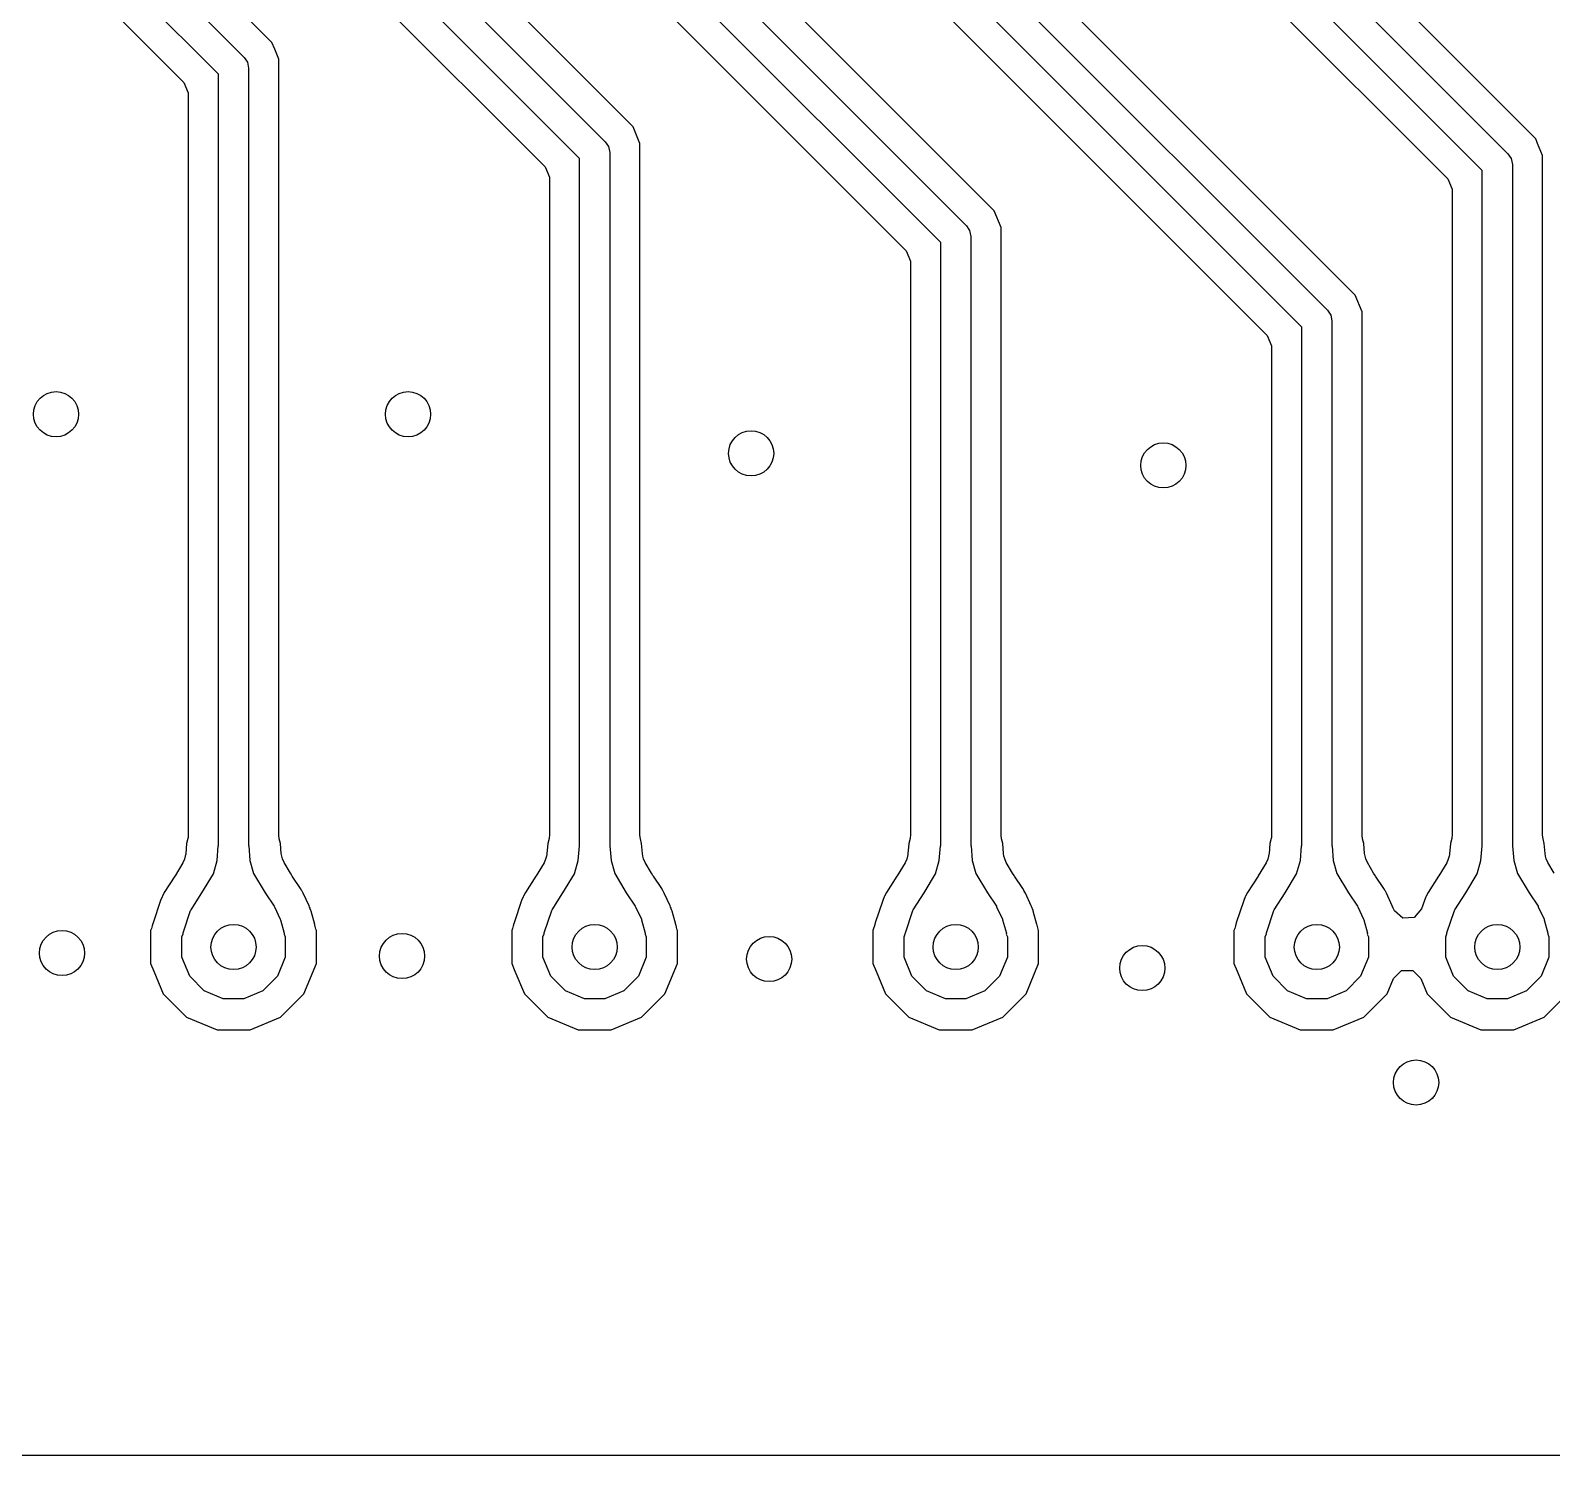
# Model space of a CAD drawing. Extents: x 114.9 to 199.6, y -137.1 to -76.7.
# Drawn here: x 186.47 to 191.53, y -137.15 to -132.41 of the extents above; entities that cross this region are included whole.
import ezdxf

# ---------------------------------------------------------------- set-up
doc = ezdxf.new("R2010")
doc.units = 0
doc.layers.add('BLACK', color=7, linetype='CONTINUOUS')

msp = doc.modelspace()

# ---------------------------------------------------------------- linework, layer by layer
at = {"layer": 'BLACK', "linetype": 'CONTINUOUS'}
for p, q in [((191.477586, -132.774746), (179.454852, -120.752012)), ((179.34, -120.779289), (191.385356, -132.824645)), ((191.3, -132.88071), (179.254645, -120.835355)), ((179.162413, -120.885254), (191.185148, -132.907987)), ((190.877586, -133.294747), (178.734852, -121.152012)), ((178.62, -121.17929), (190.785355, -133.344645)), ((190.7, -133.40071), (178.534645, -121.235355)), ((189.677586, -133.013987), (177.974852, -121.311252)), ((177.86, -121.33853), (189.585355, -133.063885)), ((189.5, -133.11995), (177.774645, -121.394595)), ((177.682413, -121.444494), (189.385148, -133.147227)), ((177.16, -121.559289), (188.385355, -132.784644)), ((188.477586, -132.734747), (177.274852, -121.532012)), ((188.3, -132.84071), (177.074645, -121.615355)), ((176.982414, -121.665255), (188.185148, -132.867987)), ((176.45, -121.76929), (187.185355, -132.504645)), ((187.277585, -132.454745), (176.564852, -121.742012)), ((187.1, -132.56071), (176.364645, -121.825355)), ((176.272413, -121.875254), (186.985148, -132.587987)), ((184.859446, -127.702286), (190.585148, -133.427987)), ((187.277586, -132.454747), (187.277585, -132.454745)), ((187.277588, -132.454749), (187.277586, -132.454747)), ((187.277588, -132.45475), (187.277588, -132.454749)), ((187.286889, -132.477205), (187.277588, -132.45475)), ((187.28689, -132.477207), (187.286889, -132.477205)), ((187.300499, -132.510062), (187.28689, -132.477207)), ((187.185355, -132.504645), (187.196194, -132.520866)), ((187.196194, -132.520866), (187.2, -132.54)), ((187.2, -132.54), (187.2, -135.12235)), ((187.3005, -132.510066), (187.300499, -132.510062)), ((187.3005, -135.088525), (187.3005, -132.510066)), ((186.985148, -132.587987), (186.9995, -132.622635)), ((187.1, -135.122497), (187.1, -132.56071)), ((186.9995, -132.622635), (186.9995, -135.089555)), ((188.477587, -132.734749), (188.477586, -132.734747)), ((188.500499, -132.790062), (188.477587, -132.734749)), ((188.385355, -132.784644), (188.396194, -132.800865)), ((188.396194, -132.800865), (188.396194, -132.800866)), ((188.396194, -132.800866), (188.4, -132.82)), ((188.5005, -132.790066), (188.500499, -132.790062)), ((188.5005, -135.088525), (188.5005, -132.790066)), ((191.477588, -132.774749), (191.477586, -132.774746)), ((191.483932, -132.790066), (191.477588, -132.774749)), ((191.500499, -132.830062), (191.483932, -132.790066)), ((188.3, -135.122497), (188.3, -132.84071)), ((188.4, -132.82), (188.4, -135.12235)), ((191.385356, -132.824645), (191.396194, -132.840866)), ((191.396194, -132.840866), (191.4, -132.86)), ((191.5005, -132.830066), (191.500499, -132.830062)), ((191.5005, -135.088525), (191.5005, -132.830066)), ((188.185148, -132.867987), (188.1995, -132.902635)), ((188.1995, -132.902635), (188.1995, -135.089555)), ((191.3, -135.122497), (191.3, -132.88071)), ((191.4, -132.86), (191.4, -135.12235)), ((191.185148, -132.907987), (191.1995, -132.942635)), ((191.1995, -132.942635), (191.1995, -135.089555)), ((189.677587, -133.013989), (189.677586, -133.013987)), ((189.700499, -133.069302), (189.677587, -133.013989)), ((189.585355, -133.063885), (189.596194, -133.080106)), ((189.596194, -133.080106), (189.6, -133.09924)), ((189.6, -133.09924), (189.6, -135.12235)), ((189.7005, -133.069306), (189.700499, -133.069302)), ((189.7005, -135.088525), (189.7005, -133.069306)), ((189.385148, -133.147227), (189.3995, -133.181875)), ((189.5, -135.122497), (189.5, -133.11995)), ((189.3995, -133.181875), (189.3995, -135.089555)), ((190.877587, -133.294749), (190.877586, -133.294747)), ((190.900499, -133.350062), (190.877587, -133.294749)), ((190.785355, -133.344645), (190.796194, -133.360866)), ((190.9005, -133.350066), (190.900499, -133.350062)), ((190.9005, -135.088525), (190.9005, -133.350066)), ((190.7, -135.122497), (190.7, -133.40071)), ((190.796194, -133.360866), (190.8, -133.38)), ((190.8, -133.38), (190.8, -135.12235)), ((190.585148, -133.427987), (190.5995, -133.462635)), ((190.5995, -133.462635), (190.5995, -135.089555)), ((186.993978, -135.115941), (186.991258, -135.150765)), ((186.998548, -135.099699), (186.993978, -135.115941)), ((186.999008, -135.09648), (186.998548, -135.099699)), ((186.9995, -135.089555), (186.999008, -135.09648)), ((187.095372, -135.172647), (187.099158, -135.124152)), ((187.099158, -135.124152), (187.1, -135.122497)), ((187.2, -135.12235), (187.200833, -135.124161)), ((187.200833, -135.124161), (187.204539, -135.172142)), ((187.302074, -135.100844), (187.3005, -135.088525)), ((187.30602, -135.116036), (187.302074, -135.100844)), ((187.308564, -135.148982), (187.30602, -135.116036)), ((188.193978, -135.115941), (188.191258, -135.150765)), ((188.198548, -135.099699), (188.193978, -135.115941)), ((188.199008, -135.09648), (188.198548, -135.099699)), ((188.1995, -135.089555), (188.199008, -135.09648)), ((188.295372, -135.172647), (188.299158, -135.124152)), ((188.299158, -135.124152), (188.3, -135.122497)), ((188.4, -135.12235), (188.400833, -135.124161)), ((188.400833, -135.124161), (188.404539, -135.172142)), ((188.502074, -135.100844), (188.5005, -135.088525)), ((188.50602, -135.116036), (188.502074, -135.100844)), ((188.508564, -135.148982), (188.50602, -135.116036)), ((189.393978, -135.115941), (189.391258, -135.150765)), ((189.398548, -135.099699), (189.393978, -135.115941)), ((189.399008, -135.09648), (189.398548, -135.099699)), ((189.3995, -135.089555), (189.399008, -135.09648)), ((189.495372, -135.172647), (189.499158, -135.124152)), ((189.499158, -135.124152), (189.5, -135.122497)), ((189.6, -135.12235), (189.600833, -135.124161)), ((189.600833, -135.124161), (189.604539, -135.172142)), ((189.702074, -135.100844), (189.7005, -135.088525)), ((189.70602, -135.116036), (189.702074, -135.100844)), ((189.708564, -135.148982), (189.70602, -135.116036)), ((190.593978, -135.115941), (190.591258, -135.150765)), ((190.598548, -135.099699), (190.593978, -135.115941)), ((190.599008, -135.09648), (190.598548, -135.099699)), ((190.5995, -135.089555), (190.599008, -135.09648)), ((190.695372, -135.172647), (190.699158, -135.124152)), ((190.699158, -135.124152), (190.7, -135.122497)), ((190.8, -135.12235), (190.800833, -135.124161)), ((190.800833, -135.124161), (190.804539, -135.172142)), ((190.902074, -135.100844), (190.9005, -135.088525)), ((190.90602, -135.116036), (190.902074, -135.100844)), ((190.908564, -135.148982), (190.90602, -135.116036)), ((191.193978, -135.115941), (191.191258, -135.150765)), ((191.198548, -135.099699), (191.193978, -135.115941)), ((191.199008, -135.09648), (191.198548, -135.099699)), ((191.1995, -135.089555), (191.199008, -135.09648)), ((191.295372, -135.172647), (191.299158, -135.124152)), ((191.299158, -135.124152), (191.3, -135.122497)), ((191.4, -135.12235), (191.400833, -135.124161)), ((191.400833, -135.124161), (191.404539, -135.172142)), ((191.502074, -135.100844), (191.5005, -135.088525)), ((191.50602, -135.116036), (191.502074, -135.100844)), ((191.508564, -135.148982), (191.50602, -135.116036)), ((186.98708, -135.167949), (186.98189, -135.179936)), ((186.989688, -135.158702), (186.98708, -135.167949)), ((186.990733, -135.152836), (186.989688, -135.158702)), ((186.991036, -135.152326), (186.990733, -135.152836)), ((186.991258, -135.150765), (186.991036, -135.152326)), ((187.082979, -135.216588), (187.095372, -135.172647)), ((187.204539, -135.172142), (187.216712, -135.215825)), ((187.310215, -135.158349), (187.308564, -135.148982)), ((187.312734, -135.167388), (187.310215, -135.158349)), ((187.317916, -135.179439), (187.312734, -135.167388)), ((188.18708, -135.167949), (188.18189, -135.179936)), ((188.189688, -135.158702), (188.18708, -135.167949)), ((188.190733, -135.152836), (188.189688, -135.158702)), ((188.191036, -135.152326), (188.190733, -135.152836)), ((188.191258, -135.150765), (188.191036, -135.152326)), ((188.282979, -135.216588), (188.295372, -135.172647)), ((188.404539, -135.172142), (188.416712, -135.215825)), ((188.510215, -135.158349), (188.508564, -135.148982)), ((188.512734, -135.167388), (188.510215, -135.158349)), ((188.517916, -135.179439), (188.512734, -135.167388)), ((189.38708, -135.167949), (189.38189, -135.179936)), ((189.389688, -135.158702), (189.38708, -135.167949)), ((189.390733, -135.152836), (189.389688, -135.158702)), ((189.391036, -135.152326), (189.390733, -135.152836)), ((189.391258, -135.150765), (189.391036, -135.152326)), ((189.482979, -135.216588), (189.495372, -135.172647)), ((189.604539, -135.172142), (189.616712, -135.215825)), ((189.710215, -135.158349), (189.708564, -135.148982)), ((189.712734, -135.167388), (189.710215, -135.158349)), ((189.717916, -135.179439), (189.712734, -135.167388)), ((190.58708, -135.167949), (190.58189, -135.179936)), ((190.589688, -135.158702), (190.58708, -135.167949)), ((190.590733, -135.152836), (190.589688, -135.158702)), ((190.591036, -135.152326), (190.590733, -135.152836)), ((190.591258, -135.150765), (190.591036, -135.152326)), ((190.682979, -135.216588), (190.695372, -135.172647)), ((190.804539, -135.172142), (190.816712, -135.215825)), ((190.910215, -135.158349), (190.908564, -135.148982)), ((190.912734, -135.167388), (190.910215, -135.158349)), ((190.917916, -135.179439), (190.912734, -135.167388)), ((191.18708, -135.167949), (191.18189, -135.179936)), ((191.189688, -135.158702), (191.18708, -135.167949)), ((191.190733, -135.152836), (191.189688, -135.158702)), ((191.191036, -135.152326), (191.190733, -135.152836)), ((191.191258, -135.150765), (191.191036, -135.152326)), ((191.282979, -135.216588), (191.295372, -135.172647)), ((191.404539, -135.172142), (191.416712, -135.215825)), ((191.510215, -135.158349), (191.508564, -135.148982)), ((191.512734, -135.167388), (191.510215, -135.158349)), ((191.517916, -135.179439), (191.512734, -135.167388)), ((186.954728, -135.22498), (186.919932, -135.279181)), ((186.955463, -135.223797), (186.954728, -135.22498)), ((186.98189, -135.179936), (186.955463, -135.223797)), ((187.044715, -135.280097), (187.082979, -135.216588)), ((187.216712, -135.215825), (187.255284, -135.280096)), ((187.338776, -135.214196), (187.317916, -135.179439)), ((187.3438, -135.222567), (187.338776, -135.214196)), ((187.345084, -135.224593), (187.3438, -135.222567)), ((187.372801, -135.266035), (187.345084, -135.224593)), ((188.154728, -135.22498), (188.119932, -135.279181)), ((188.155463, -135.223797), (188.154728, -135.22498)), ((188.18189, -135.179936), (188.155463, -135.223797)), ((188.244715, -135.280097), (188.282979, -135.216588)), ((188.416712, -135.215825), (188.455284, -135.280096)), ((188.538776, -135.214196), (188.517916, -135.179439)), ((188.5438, -135.222567), (188.538776, -135.214196)), ((188.545084, -135.224593), (188.5438, -135.222567)), ((188.572801, -135.266035), (188.545084, -135.224593)), ((189.354728, -135.22498), (189.319932, -135.279181)), ((189.355463, -135.223797), (189.354728, -135.22498)), ((189.38189, -135.179936), (189.355463, -135.223797)), ((189.444715, -135.280097), (189.482979, -135.216588)), ((189.616712, -135.215825), (189.655284, -135.280096)), ((189.738776, -135.214196), (189.717916, -135.179439)), ((189.7438, -135.222567), (189.738776, -135.214196)), ((189.745084, -135.224593), (189.7438, -135.222567)), ((189.772801, -135.266035), (189.745084, -135.224593)), ((190.554728, -135.22498), (190.519932, -135.279181)), ((190.555463, -135.223797), (190.554728, -135.22498)), ((190.58189, -135.179936), (190.555463, -135.223797)), ((190.644715, -135.280097), (190.682979, -135.216588)), ((190.816712, -135.215825), (190.855284, -135.280096)), ((190.938776, -135.214196), (190.917916, -135.179439)), ((190.9438, -135.222567), (190.938776, -135.214196)), ((190.945084, -135.224593), (190.9438, -135.222567)), ((190.972801, -135.266035), (190.945084, -135.224593)), ((191.154728, -135.22498), (191.119932, -135.279181)), ((191.155463, -135.223797), (191.154728, -135.22498)), ((191.18189, -135.179936), (191.155463, -135.223797)), ((191.244715, -135.280097), (191.282979, -135.216588)), ((191.416712, -135.215825), (191.455284, -135.280096)), ((191.538776, -135.214196), (191.517916, -135.179439)), ((186.919916, -135.279208), (186.913562, -135.290602)), ((186.919932, -135.279181), (186.919916, -135.279208)), ((187.372805, -135.266042), (187.372801, -135.266035)), ((187.377012, -135.272881), (187.372805, -135.266042)), ((187.377887, -135.274433), (187.377012, -135.272881)), ((187.381571, -135.281593), (187.377887, -135.274433)), ((188.119916, -135.279208), (188.113562, -135.290602)), ((188.119932, -135.279181), (188.119916, -135.279208)), ((188.572805, -135.266042), (188.572801, -135.266035)), ((188.577012, -135.272881), (188.572805, -135.266042)), ((188.577887, -135.274433), (188.577012, -135.272881)), ((188.581571, -135.281593), (188.577887, -135.274433)), ((189.319916, -135.279208), (189.313562, -135.290602)), ((189.319932, -135.279181), (189.319916, -135.279208)), ((189.772805, -135.266042), (189.772801, -135.266035)), ((189.777012, -135.272881), (189.772805, -135.266042)), ((189.777887, -135.274433), (189.777012, -135.272881)), ((189.781571, -135.281593), (189.777887, -135.274433)), ((190.519916, -135.279208), (190.513562, -135.290602)), ((190.519932, -135.279181), (190.519916, -135.279208)), ((190.972805, -135.266042), (190.972801, -135.266035)), ((190.977012, -135.272881), (190.972805, -135.266042)), ((190.977887, -135.274433), (190.977012, -135.272881)), ((190.981571, -135.281593), (190.977887, -135.274433)), ((191.119916, -135.279208), (191.113562, -135.290602)), ((191.119932, -135.279181), (191.119916, -135.279208)), ((186.907393, -135.305368), (186.882486, -135.379896)), ((186.907406, -135.305334), (186.907393, -135.305368)), ((186.912314, -135.29321), (186.907406, -135.305334)), ((186.913562, -135.290602), (186.912314, -135.29321)), ((187.008707, -135.336185), (187.044715, -135.280097)), ((187.255284, -135.280096), (187.255305, -135.280127)), ((187.255305, -135.280127), (187.285111, -135.324693)), ((187.285111, -135.324693), (187.285986, -135.326245)), ((187.285986, -135.326245), (187.30522, -135.367418)), ((187.400805, -135.322766), (187.381571, -135.281593)), ((187.402615, -135.327102), (187.400805, -135.322766)), ((187.404177, -135.330843), (187.402615, -135.327102)), ((188.107393, -135.305368), (188.082486, -135.379896)), ((188.107406, -135.305334), (188.107393, -135.305368)), ((188.112314, -135.29321), (188.107406, -135.305334)), ((188.113562, -135.290602), (188.112314, -135.29321)), ((188.208707, -135.336185), (188.244715, -135.280097)), ((188.455284, -135.280096), (188.455305, -135.280127)), ((188.455305, -135.280127), (188.485111, -135.324693)), ((188.485111, -135.324693), (188.485986, -135.326245)), ((188.485986, -135.326245), (188.50522, -135.367418)), ((188.600805, -135.322766), (188.581571, -135.281593)), ((188.602615, -135.327102), (188.600805, -135.322766)), ((188.604177, -135.330843), (188.602615, -135.327102)), ((189.307393, -135.305368), (189.282486, -135.379896)), ((189.307406, -135.305334), (189.307393, -135.305368)), ((189.312314, -135.29321), (189.307406, -135.305334)), ((189.313562, -135.290602), (189.312314, -135.29321)), ((189.408707, -135.336185), (189.444715, -135.280097)), ((189.655284, -135.280096), (189.655305, -135.280127)), ((189.655305, -135.280127), (189.685111, -135.324693)), ((189.685111, -135.324693), (189.685986, -135.326245)), ((189.685986, -135.326245), (189.70522, -135.367418)), ((189.800805, -135.322766), (189.781571, -135.281593)), ((189.802615, -135.327102), (189.800805, -135.322766)), ((189.804177, -135.330843), (189.802615, -135.327102)), ((190.507393, -135.305368), (190.482486, -135.379896)), ((190.507406, -135.305334), (190.507393, -135.305368)), ((190.512314, -135.29321), (190.507406, -135.305334)), ((190.513562, -135.290602), (190.512314, -135.29321)), ((190.608707, -135.336185), (190.644715, -135.280097)), ((190.855284, -135.280096), (190.855305, -135.280127)), ((190.855305, -135.280127), (190.885111, -135.324693)), ((190.885111, -135.324693), (190.885986, -135.326245)), ((190.885986, -135.326245), (190.90522, -135.367418)), ((191.000805, -135.322766), (190.981571, -135.281593)), ((191.004176, -135.33084), (191.000805, -135.322766)), ((191.107397, -135.305359), (191.098031, -135.333383)), ((191.107406, -135.305334), (191.107397, -135.305359)), ((191.112314, -135.29321), (191.107406, -135.305334)), ((191.113562, -135.290602), (191.112314, -135.29321)), ((191.208707, -135.336185), (191.244715, -135.280097)), ((191.455284, -135.280096), (191.455305, -135.280127)), ((191.455305, -135.280127), (191.485111, -135.324693)), ((191.485111, -135.324693), (191.485986, -135.326245)), ((191.485986, -135.326245), (191.50522, -135.367418)), ((186.882486, -135.379896), (186.880797, -135.385516)), ((186.982543, -135.413349), (187.007463, -135.338782)), ((187.007463, -135.338782), (187.008707, -135.336185)), ((187.30522, -135.367418), (187.305892, -135.369236)), ((187.305892, -135.369236), (187.318277, -135.413778)), ((187.404852, -135.332669), (187.404177, -135.330843)), ((187.406957, -135.339184), (187.404852, -135.332669)), ((187.407536, -135.340974), (187.406957, -135.339184)), ((187.419921, -135.385516), (187.407536, -135.340974)), ((188.082486, -135.379896), (188.080797, -135.385516)), ((188.182543, -135.413349), (188.207463, -135.338782)), ((188.207463, -135.338782), (188.208707, -135.336185)), ((188.50522, -135.367418), (188.505892, -135.369236)), ((188.505892, -135.369236), (188.518277, -135.413778)), ((188.604852, -135.332669), (188.604177, -135.330843)), ((188.606957, -135.339184), (188.604852, -135.332669)), ((188.607536, -135.340974), (188.606957, -135.339184)), ((188.619921, -135.385516), (188.607536, -135.340974)), ((189.282486, -135.379896), (189.280797, -135.385516)), ((189.382543, -135.413349), (189.407463, -135.338782)), ((189.407463, -135.338782), (189.408707, -135.336185)), ((189.70522, -135.367418), (189.705892, -135.369236)), ((189.705892, -135.369236), (189.718277, -135.413778)), ((189.804852, -135.332669), (189.804177, -135.330843)), ((189.806957, -135.339184), (189.804852, -135.332669)), ((189.807536, -135.340974), (189.806957, -135.339184)), ((189.819921, -135.385516), (189.807536, -135.340974)), ((190.482486, -135.379896), (190.480797, -135.385516)), ((190.582543, -135.413349), (190.607463, -135.338782)), ((190.607463, -135.338782), (190.608707, -135.336185)), ((190.90522, -135.367418), (190.905892, -135.369236)), ((190.905892, -135.369236), (190.918277, -135.413778)), ((191.004848, -135.332658), (191.004176, -135.33084)), ((191.004905, -135.332835), (191.004848, -135.332658)), ((191.004927, -135.332902), (191.004905, -135.332835)), ((191.005049, -135.333201), (191.004927, -135.332902)), ((191.005201, -135.333612), (191.005049, -135.333201)), ((191.005214, -135.333606), (191.005201, -135.333612)), ((191.007713, -135.339729), (191.005214, -135.333606)), ((191.036026, -135.364324), (191.007713, -135.339729)), ((191.073436, -135.361696), (191.036026, -135.364324)), ((191.098031, -135.333383), (191.073436, -135.361696)), ((191.182543, -135.413349), (191.207463, -135.338782)), ((191.207463, -135.338782), (191.208707, -135.336185)), ((191.50522, -135.367418), (191.505892, -135.369236)), ((191.505892, -135.369236), (191.518277, -135.413778)), ((186.877067, -135.399002), (186.8745, -135.4052)), ((186.8745, -135.4052), (186.8745, -135.514801)), ((186.879537, -135.390098), (186.877067, -135.399002)), ((186.879552, -135.390102), (186.879537, -135.390098)), ((186.879981, -135.388495), (186.879552, -135.390102)), ((186.880255, -135.387511), (186.879981, -135.388495)), ((186.880267, -135.387428), (186.880255, -135.387511)), ((186.88036, -135.387077), (186.880267, -135.387428)), ((186.880629, -135.386076), (186.88036, -135.387077)), ((186.880797, -135.385516), (186.880629, -135.386076)), ((186.978363, -135.425859), (186.982437, -135.416021)), ((186.978363, -135.494141), (186.978363, -135.425859)), ((186.982182, -135.414698), (186.982543, -135.413349)), ((186.982437, -135.416021), (186.982182, -135.414698)), ((187.318277, -135.413778), (187.317902, -135.416843)), ((187.317902, -135.416843), (187.321637, -135.425859)), ((187.321637, -135.425859), (187.321637, -135.494141)), ((187.419921, -135.385519), (187.419921, -135.385516)), ((187.420336, -135.387889), (187.419921, -135.385519)), ((187.420519, -135.387856), (187.420336, -135.387889)), ((187.423495, -135.40036), (187.420519, -135.387856)), ((187.4255, -135.4052), (187.423495, -135.40036)), ((187.4255, -135.5148), (187.4255, -135.4052)), ((188.077067, -135.399002), (188.0745, -135.4052)), ((188.0745, -135.4052), (188.0745, -135.514801)), ((188.079537, -135.390098), (188.077067, -135.399002)), ((188.079552, -135.390102), (188.079537, -135.390098)), ((188.079981, -135.388495), (188.079552, -135.390102)), ((188.080255, -135.387511), (188.079981, -135.388495)), ((188.080267, -135.387428), (188.080255, -135.387511)), ((188.08036, -135.387077), (188.080267, -135.387428)), ((188.080629, -135.386076), (188.08036, -135.387077)), ((188.080797, -135.385516), (188.080629, -135.386076)), ((188.178363, -135.425859), (188.182437, -135.416021)), ((188.178363, -135.494141), (188.178363, -135.425859)), ((188.182182, -135.414698), (188.182543, -135.413349)), ((188.182437, -135.416021), (188.182182, -135.414698)), ((188.518277, -135.413778), (188.517902, -135.416843)), ((188.517902, -135.416843), (188.521637, -135.425859)), ((188.521637, -135.425859), (188.521637, -135.494141)), ((188.619921, -135.385519), (188.619921, -135.385516)), ((188.620336, -135.387889), (188.619921, -135.385519)), ((188.620519, -135.387856), (188.620336, -135.387889)), ((188.623495, -135.40036), (188.620519, -135.387856)), ((188.6255, -135.4052), (188.623495, -135.40036)), ((188.6255, -135.5148), (188.6255, -135.4052)), ((189.277067, -135.399002), (189.2745, -135.4052)), ((189.2745, -135.4052), (189.2745, -135.514801)), ((189.279537, -135.390098), (189.277067, -135.399002)), ((189.279552, -135.390102), (189.279537, -135.390098)), ((189.279981, -135.388495), (189.279552, -135.390102)), ((189.280255, -135.387511), (189.279981, -135.388495)), ((189.280267, -135.387428), (189.280255, -135.387511)), ((189.28036, -135.387077), (189.280267, -135.387428)), ((189.280629, -135.386076), (189.28036, -135.387077)), ((189.280797, -135.385516), (189.280629, -135.386076)), ((189.378363, -135.425859), (189.382437, -135.416021)), ((189.378363, -135.494141), (189.378363, -135.425859)), ((189.382182, -135.414698), (189.382543, -135.413349)), ((189.382437, -135.416021), (189.382182, -135.414698)), ((189.718277, -135.413778), (189.717902, -135.416843)), ((189.717902, -135.416843), (189.721637, -135.425859)), ((189.721637, -135.425859), (189.721637, -135.494141)), ((189.819921, -135.385519), (189.819921, -135.385516)), ((189.820336, -135.387889), (189.819921, -135.385519)), ((189.820519, -135.387856), (189.820336, -135.387889)), ((189.823495, -135.40036), (189.820519, -135.387856)), ((189.8255, -135.4052), (189.823495, -135.40036)), ((189.8255, -135.5148), (189.8255, -135.4052)), ((190.477067, -135.399002), (190.4745, -135.4052)), ((190.4745, -135.4052), (190.4745, -135.514801)), ((190.479537, -135.390098), (190.477067, -135.399002)), ((190.479552, -135.390102), (190.479537, -135.390098)), ((190.479981, -135.388495), (190.479552, -135.390102)), ((190.480255, -135.387511), (190.479981, -135.388495)), ((190.480267, -135.387428), (190.480255, -135.387511)), ((190.48036, -135.387077), (190.480267, -135.387428)), ((190.480629, -135.386076), (190.48036, -135.387077)), ((190.480797, -135.385516), (190.480629, -135.386076)), ((190.578363, -135.425859), (190.582437, -135.416021)), ((190.578363, -135.494141), (190.578363, -135.425859)), ((190.582182, -135.414698), (190.582543, -135.413349)), ((190.582437, -135.416021), (190.582182, -135.414698)), ((190.918277, -135.413778), (190.917902, -135.416843)), ((190.917902, -135.416843), (190.921637, -135.425859)), ((190.921637, -135.425859), (190.921637, -135.494141)), ((191.178363, -135.425859), (191.182437, -135.416021)), ((191.178363, -135.494141), (191.178363, -135.425859)), ((191.182182, -135.414698), (191.182543, -135.413349)), ((191.182437, -135.416021), (191.182182, -135.414698)), ((191.518277, -135.413778), (191.517902, -135.416843)), ((191.517902, -135.416843), (191.521637, -135.425859)), ((191.521637, -135.425859), (191.521637, -135.494141)), ((186.8745, -135.514801), (186.885064, -135.540303)), ((187.004493, -135.557225), (186.978363, -135.494141)), ((187.321637, -135.494141), (187.295507, -135.557225)), ((187.383557, -135.616058), (187.4255, -135.5148)), ((188.0745, -135.514801), (188.085064, -135.540303)), ((188.204493, -135.557225), (188.178363, -135.494141)), ((188.521637, -135.494141), (188.495507, -135.557225)), ((188.583557, -135.616058), (188.6255, -135.5148)), ((189.2745, -135.514801), (189.285064, -135.540303)), ((189.404493, -135.557225), (189.378363, -135.494141)), ((189.721637, -135.494141), (189.695507, -135.557225)), ((189.783557, -135.616058), (189.8255, -135.5148)), ((190.4745, -135.514801), (190.485064, -135.540303)), ((190.604493, -135.557225), (190.578363, -135.494141)), ((190.921637, -135.494141), (190.895507, -135.557225)), ((191.204493, -135.557225), (191.178363, -135.494141)), ((191.521637, -135.494141), (191.495507, -135.557225)), ((186.885064, -135.540303), (186.916443, -135.616058)), ((187.052775, -135.605507), (187.004493, -135.557225)), ((187.295507, -135.557225), (187.247225, -135.605507)), ((188.085064, -135.540303), (188.116443, -135.616058)), ((188.252775, -135.605507), (188.204493, -135.557225)), ((188.495507, -135.557225), (188.447225, -135.605507)), ((189.285064, -135.540303), (189.316443, -135.616058)), ((189.452775, -135.605507), (189.404493, -135.557225)), ((189.695507, -135.557225), (189.647225, -135.605507)), ((190.485064, -135.540303), (190.516443, -135.616058)), ((190.652775, -135.605507), (190.604493, -135.557225)), ((190.895507, -135.557225), (190.847225, -135.605507)), ((190.983557, -135.616058), (191.00473, -135.564941)), ((191.00473, -135.564941), (191.031249, -135.538424)), ((191.031249, -135.538424), (191.068752, -135.538424)), ((191.068752, -135.538424), (191.095269, -135.564941)), ((191.095269, -135.564941), (191.116443, -135.616058)), ((191.252775, -135.605507), (191.204493, -135.557225)), ((191.495507, -135.557225), (191.447225, -135.605507)), ((186.916443, -135.616058), (186.916444, -135.616059)), ((186.916444, -135.616059), (186.916445, -135.616061)), ((186.916445, -135.616061), (186.993939, -135.693555)), ((187.115859, -135.631637), (187.052775, -135.605507)), ((187.184141, -135.631637), (187.115859, -135.631637)), ((187.247225, -135.605507), (187.184141, -135.631637)), ((187.306061, -135.693555), (187.383555, -135.616061)), ((187.383555, -135.61606), (187.383557, -135.616058)), ((187.383555, -135.616061), (187.383555, -135.61606)), ((188.116443, -135.616058), (188.116444, -135.616059)), ((188.116444, -135.616059), (188.116445, -135.616061)), ((188.116445, -135.616061), (188.193939, -135.693555)), ((188.315859, -135.631637), (188.252775, -135.605507)), ((188.384141, -135.631637), (188.315859, -135.631637)), ((188.447225, -135.605507), (188.384141, -135.631637)), ((188.506061, -135.693555), (188.583555, -135.616061)), ((188.583555, -135.61606), (188.583557, -135.616058)), ((188.583555, -135.616061), (188.583555, -135.61606)), ((189.316443, -135.616058), (189.316444, -135.616059)), ((189.316444, -135.616059), (189.316445, -135.616061)), ((189.316445, -135.616061), (189.393939, -135.693555)), ((189.515859, -135.631637), (189.452775, -135.605507)), ((189.584141, -135.631637), (189.515859, -135.631637)), ((189.647225, -135.605507), (189.584141, -135.631637)), ((189.706061, -135.693555), (189.783555, -135.616061)), ((189.783555, -135.61606), (189.783557, -135.616058)), ((189.783555, -135.616061), (189.783555, -135.61606)), ((190.516443, -135.616058), (190.516444, -135.616059)), ((190.516444, -135.616059), (190.516445, -135.616061)), ((190.516445, -135.616061), (190.593939, -135.693555)), ((190.715859, -135.631637), (190.652775, -135.605507)), ((190.784141, -135.631637), (190.715859, -135.631637)), ((190.847225, -135.605507), (190.784141, -135.631637)), ((190.906061, -135.693555), (190.983555, -135.616061)), ((190.983555, -135.61606), (190.983557, -135.616058)), ((190.983555, -135.616061), (190.983555, -135.61606)), ((191.116443, -135.616058), (191.116444, -135.616059)), ((191.116444, -135.616059), (191.116445, -135.616061)), ((191.116445, -135.616061), (191.193939, -135.693555)), ((191.315859, -135.631637), (191.252775, -135.605507)), ((191.384141, -135.631637), (191.315859, -135.631637)), ((191.447225, -135.605507), (191.384141, -135.631637)), ((191.506061, -135.693555), (191.583555, -135.616061)), ((186.993939, -135.693555), (186.99394, -135.693555)), ((186.99394, -135.693555), (186.993942, -135.693557)), ((186.993942, -135.693557), (187.0952, -135.7355)), ((187.2048, -135.7355), (187.306058, -135.693557)), ((187.306058, -135.693557), (187.30606, -135.693555)), ((187.30606, -135.693555), (187.306061, -135.693555)), ((188.193939, -135.693555), (188.19394, -135.693555)), ((188.19394, -135.693555), (188.193942, -135.693557)), ((188.193942, -135.693557), (188.2952, -135.7355)), ((188.4048, -135.7355), (188.506058, -135.693557)), ((188.506058, -135.693557), (188.50606, -135.693555)), ((188.50606, -135.693555), (188.506061, -135.693555)), ((189.393939, -135.693555), (189.39394, -135.693555)), ((189.39394, -135.693555), (189.393942, -135.693557)), ((189.393942, -135.693557), (189.4952, -135.7355)), ((189.6048, -135.7355), (189.706058, -135.693557)), ((189.706058, -135.693557), (189.70606, -135.693555)), ((189.70606, -135.693555), (189.706061, -135.693555)), ((190.593939, -135.693555), (190.59394, -135.693555)), ((190.59394, -135.693555), (190.593942, -135.693557)), ((190.593942, -135.693557), (190.6952, -135.7355)), ((190.8048, -135.7355), (190.906058, -135.693557)), ((190.906058, -135.693557), (190.90606, -135.693555)), ((190.90606, -135.693555), (190.906061, -135.693555)), ((191.193939, -135.693555), (191.19394, -135.693555)), ((191.19394, -135.693555), (191.193942, -135.693557)), ((191.193942, -135.693557), (191.2952, -135.7355)), ((191.4048, -135.7355), (191.506058, -135.693557)), ((191.506058, -135.693557), (191.50606, -135.693555)), ((191.50606, -135.693555), (191.506061, -135.693555)), ((187.0952, -135.7355), (187.095202, -135.7355)), ((187.095202, -135.7355), (187.204798, -135.7355)), ((187.204798, -135.7355), (187.2048, -135.7355)), ((188.2952, -135.7355), (188.295202, -135.7355)), ((188.295202, -135.7355), (188.404798, -135.7355)), ((188.404798, -135.7355), (188.4048, -135.7355)), ((189.4952, -135.7355), (189.495202, -135.7355)), ((189.495202, -135.7355), (189.604798, -135.7355)), ((189.604798, -135.7355), (189.6048, -135.7355)), ((190.6952, -135.7355), (190.695202, -135.7355)), ((190.695202, -135.7355), (190.804798, -135.7355)), ((190.804798, -135.7355), (190.8048, -135.7355)), ((191.2952, -135.7355), (191.295202, -135.7355)), ((191.295202, -135.7355), (191.404798, -135.7355)), ((191.404798, -135.7355), (191.4048, -135.7355)), ((196.955943, -137.1495), (180.344057, -137.1495))]:
    msp.add_line(p, q, dxfattribs=at)
at = {"layer": 'BLACK'}
for centre in [(186.56, -133.69), (187.73, -133.69), (188.87, -133.82), (190.24, -133.86), (186.58, -135.48), (187.15, -135.46), (187.71, -135.49), (188.35, -135.46), (188.93, -135.5), (189.55, -135.46), (190.75, -135.46), (191.35, -135.46), (190.17, -135.53), (191.08, -135.91)]:
    msp.add_circle(centre, 0.075, dxfattribs=at)

doc.saveas('drawing.dxf')
